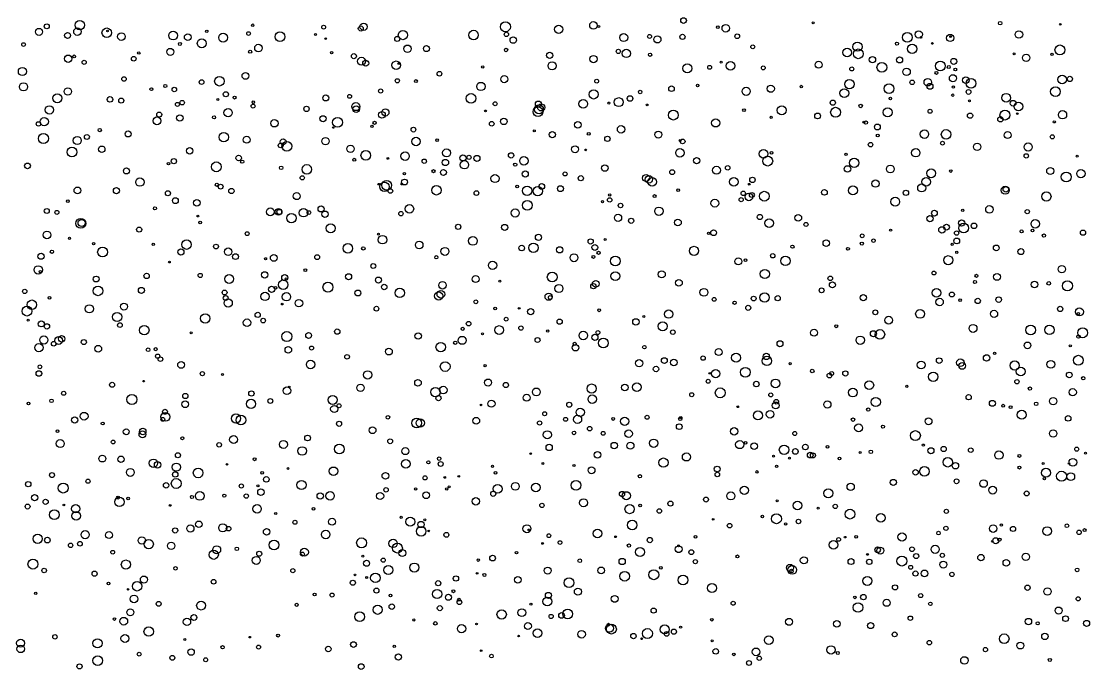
# Model space of a CAD drawing. Extents: x -296 to 296, y -196 to 196.
# Drawn here: x 82.3 to 295.1, y -56.9 to 71.4 of the extents above; entities that cross this region are included whole.
import ezdxf

# ---------------------------------------------------------------- set-up
doc = ezdxf.new("R2010")
doc.units = 0

msp = doc.modelspace()

# ---------------------------------------------------------------- linework, layer by layer
at = {"layer": 'MIX'}
for centre, radius in [((87.3954, 70.3877), 0.4942), ((93.9675, 70.6327), 0.9351), ((128.4122, 70.5988), 0.2555), ((142.5407, 70.2256), 0.3787), ((149.9372, 69.9625), 0.5036), ((150.4962, 70.3112), 0.7228), ((178.7472, 70.2938), 0.9822), ((189.3476, 69.8008), 0.8203), ((196.2635, 70.5729), 0.7507), ((197.303, 70.3411), 0.2125), ((214.2, 71.5434), 0.5647), ((221.0443, 70.2328), 0.2797), ((222.6179, 70.0069), 0.746), ((240.0376, 71.0737), 0.1927), ((277.2512, 71.0161), 0.3561), ((289.234, 70.7883), 0.1734), ((85.8588, 69.2789), 0.7106), ((91.5398, 68.5695), 0.5969), ((93.5, 69.3308), 0.7407), ((99.3319, 69.1248), 0.9369), ((99.4995, 69.4803), 0.1558), ((102.2622, 68.3364), 0.7476), ((112.5497, 68.5445), 0.87), ((115.4735, 68.2351), 0.6655), ((119.2613, 69.3864), 0.2526), ((122.5262, 68.1345), 0.891), ((127.5924, 68.9536), 0.37), ((133.8314, 68.328), 0.9613), ((140.9144, 68.7509), 0.1844), ((142.947, 67.9419), 0.1735), ((157.2062, 67.8797), 0.5028), ((158.3265, 68.6524), 0.9216), ((172.3882, 68.6508), 0.9526), ((178.9282, 68.7819), 0.4355), ((180.3033, 67.662), 0.6491), ((202.2906, 68.1621), 0.7947), ((207.4449, 68.3774), 0.3939), ((209.0001, 67.7844), 0.7088), ((213.9853, 68.2887), 0.5208), ((224.8968, 68.4137), 0.4604), ((258.7662, 68.1939), 0.9886), ((261.0415, 68.7841), 0.7266), ((261.5068, 68.1768), 0.1624), ((267.2991, 68.0709), 0.7213), ((267.3709, 68.3196), 0.1585), ((281.0049, 68.765), 0.7466), ((82.7763, 66.7602), 0.3715), ((111.9939, 65.3077), 0.7011), ((113.9007, 66.8769), 0.2992), ((118.2759, 66.9912), 0.8946), ((129.5466, 66.071), 0.7444), ((159.2463, 65.9322), 0.7391), ((163.0133, 65.9516), 0.6043), ((178.8752, 65.687), 0.3414), ((227.9855, 66.3006), 0.3882), ((246.7974, 65.1901), 0.8616), ((248.8335, 66.3355), 0.9175), ((256.6986, 66.9497), 0.311), ((259.735, 65.9096), 0.9072), ((263.7554, 66.9846), 0.1612), ((289.1546, 65.6913), 0.9842), ((91.6601, 63.9419), 0.7346), ((92.856, 64.394), 0.2894), ((104.7177, 63.9365), 0.4663), ((105.7215, 65.0846), 0.2536), ((127.9076, 65.3344), 0.3138), ((144.1208, 65.1481), 0.2278), ((148.5634, 64.4511), 0.5036), ((150.0772, 63.4433), 0.7888), ((187.5635, 64.6036), 0.6226), ((196.2698, 63.8723), 0.7192), ((201.2224, 65.392), 0.4253), ((202.8118, 64.9881), 0.8286), ((207.5389, 64.7409), 0.3389), ((248.9959, 64.9113), 0.9673), ((251.8293, 63.7512), 0.6321), ((257.2384, 63.688), 0.5983), ((268.0237, 63.4177), 0.6006), ((280.0167, 64.9003), 0.1919), ((282.4489, 64.1205), 0.7386), ((287.6031, 64.7905), 0.2358), ((82.553, 61.3856), 0.8138), ((94.8486, 63.2153), 0.407), ((150.9195, 63.0523), 0.5962), ((156.9656, 62.6379), 0.8499), ((157.4886, 62.9721), 0.1785), ((174.2065, 62.2983), 0.2215), ((188.0329, 62.5176), 0.8111), ((214.9662, 62.023), 0.8953), ((219.4012, 62.2296), 0.3817), ((221.6894, 63.2411), 0.1801), ((223.5401, 62.5346), 0.8635), ((230.0844, 62.1116), 0.3812), ((241.1043, 62.7497), 0.6768), ((247.7067, 61.904), 0.3931), ((253.6972, 62.2223), 0.9706), ((258.6182, 61.3394), 0.7427), ((265.3468, 62.5032), 0.9685), ((267.0204, 62.2846), 0.2993), ((268.3302, 61.8163), 0.271), ((102.7774, 59.9045), 0.4398), ((118.2368, 59.2855), 0.4606), ((121.7881, 59.4682), 0.96), ((126.9685, 60.5262), 0.6801), ((157.2118, 59.5499), 0.4131), ((160.9122, 59.486), 0.2879), ((165.607, 60.959), 0.4685), ((178.5102, 59.8752), 0.7035), ((196.9097, 59.4735), 0.3829), ((247.2427, 58.8734), 0.9232), ((259.7354, 59.2482), 0.4486), ((262.8327, 59.255), 0.7402), ((264.5637, 61.1224), 0.3018), ((267.8482, 60.0479), 0.7079), ((270.4212, 59.6753), 0.6626), ((271.4695, 59.0398), 0.97), ((289.592, 59.8084), 0.8724), ((291.1402, 59.9142), 0.5281), ((82.7792, 58.3401), 0.8153), ((91.6003, 57.408), 0.741), ((108.2254, 57.8772), 0.293), ((111.0002, 58.5039), 0.3031), ((112.8011, 57.8012), 0.4474), ((153.8879, 57.5112), 0.4115), ((173.8441, 58.4108), 0.8283), ((196.2941, 56.834), 0.913), ((205.5581, 57.3308), 0.3527), ((211.8148, 57.9667), 0.5553), ((217.0182, 58.6178), 0.2556), ((226.6721, 57.4484), 0.815), ((231.5725, 57.9722), 0.7194), ((237.6447, 58.4005), 0.244), ((246.212, 57.0873), 0.8849), ((255.1323, 57.9815), 0.9671), ((263.2774, 58.4403), 0.5862), ((267.9439, 58.3056), 0.2253), ((270.968, 57.3289), 0.4813), ((288.2712, 57.3919), 0.9665), ((89.4943, 56.0741), 0.8922), ((99.9817, 55.842), 0.5456), ((102.2314, 55.6045), 0.4987), ((114.3577, 55.1845), 0.4504), ((121.4551, 55.8391), 0.2002), ((123.0674, 56.8623), 0.5119), ((124.8058, 56.2119), 0.2906), ((128.5293, 55.2864), 0.2477), ((142.966, 56.1306), 0.5959), ((147.7176, 56.4462), 0.3767), ((171.8839, 56.0354), 0.9623), ((176.6852, 54.9678), 0.4023), ((185.3126, 54.9064), 0.6083), ((194.2356, 54.9663), 0.875), ((199.3305, 55.1043), 0.2192), ((201.3086, 55.293), 0.8963), ((203.5524, 56.0192), 0.5544), ((243.9318, 55.1873), 0.5119), ((255.3993, 56.0255), 0.2522), ((267.8083, 56.6848), 0.2342), ((271.127, 55.5645), 0.1865), ((278.4652, 56.1787), 0.8608), ((279.8266, 55.0771), 0.5759), ((87.9272, 53.7522), 0.8208), ((109.7919, 52.818), 0.4936), ((113.4219, 54.8544), 0.4017), ((123.5093, 53.1987), 0.8311), ((128.4842, 54.5163), 0.3872), ((139.1251, 53.9533), 0.5349), ((148.9361, 54.4075), 0.8054), ((149.0197, 53.8881), 0.6568), ((154.154, 52.7666), 0.6642), ((154.8449, 53.2365), 0.7057), ((174.7757, 53.5432), 0.1798), ((185.23, 53.387), 0.959), ((185.4228, 53.8655), 0.8866), ((185.8691, 54.2553), 0.715), ((206.9587, 54.7348), 0.1889), ((212.1791, 52.7144), 0.9801), ((226.2432, 53.7126), 0.2735), ((233.7607, 53.6793), 0.8888), ((244.4848, 53.2715), 0.9918), ((249.4865, 54.5374), 0.3589), ((254.8511, 53.2644), 0.9028), ((263.3016, 53.471), 0.4002), ((278.209, 52.729), 0.9932), ((280.8891, 54.4385), 0.8679), ((289.6737, 52.7872), 0.8268), ((85.7551, 50.9709), 0.4377), ((86.9008, 51.4119), 0.8172), ((109.3404, 51.573), 0.7782), ((113.8932, 52.1389), 0.6444), ((120.7179, 52.2651), 0.3139), ((132.7352, 51.0822), 0.7314), ((142.4247, 51.9811), 0.6156), ((145.3003, 51.266), 0.9822), ((152.681, 51.1808), 0.3202), ((175.9994, 50.9804), 0.4653), ((178.421, 51.4687), 0.6543), ((193.1664, 50.7868), 0.6533), ((220.6107, 51.1596), 0.8099), ((231.6524, 52.2702), 0.2096), ((240.8953, 52.5444), 0.5733), ((250.0989, 51.3196), 0.2136), ((250.5304, 51.2278), 0.3372), ((271.2634, 52.6079), 0.5254), ((277.2998, 51.8774), 0.5213), ((280.667, 53.0118), 0.1668), ((288.0416, 51.3518), 0.2055), ((86.7331, 48.0631), 0.9959), ((97.9557, 49.7306), 0.3191), ((103.6066, 48.9676), 0.5919), ((122.6537, 48.3259), 0.9467), ((144.4425, 50.2358), 0.1518), ((152.1605, 50.4671), 0.2241), ((160.4139, 49.8248), 0.4771), ((184.4922, 49.5631), 0.1945), ((188.0653, 48.839), 0.6178), ((195.3325, 48.9997), 0.2849), ((201.7677, 49.8825), 0.7385), ((209.1687, 48.8454), 0.6922), ((252.8029, 50.3484), 0.5785), ((252.8716, 48.6578), 0.285), ((262.1638, 48.9131), 0.8518), ((266.4846, 48.8808), 0.9472), ((278.7333, 48.7358), 0.6975), ((93.463, 47.6579), 0.8079), ((95.393, 48.3654), 0.4881), ((127.23, 47.8103), 0.6892), ((133.98, 46.673), 0.4727), ((134.4722, 47.3933), 0.5996), ((135.2139, 46.5102), 0.9724), ((142.8995, 47.537), 0.7328), ((160.932, 47.47), 0.8405), ((165.1261, 47.7168), 0.2525), ((199.0464, 47.9931), 0.5261), ((213.5613, 47.6825), 0.1947), ((214.0319, 47.4756), 0.4695), ((251.4477, 46.8183), 0.4521), ((265.7682, 47.1284), 0.3728), ((272.6736, 46.41), 0.7351), ((282.8318, 46.3523), 0.8097), ((287.6296, 48.3926), 0.4052), ((92.4238, 45.366), 0.9779), ((98.3428, 45.9054), 0.6522), ((115.8625, 45.6002), 0.6332), ((125.6152, 44.1732), 0.5429), ((147.8999, 45.9993), 0.7314), ((150.9352, 44.6941), 0.9634), ((158.7414, 44.5565), 0.848), ((167.0061, 45.1999), 0.7992), ((170.2716, 44.198), 0.6157), ((171.4714, 44.3159), 0.4111), ((173.0665, 44.0926), 0.5975), ((179.8632, 44.6951), 0.5318), ((192.6027, 45.9149), 0.6908), ((194.7201, 45.776), 0.1776), ((213.4844, 45.1994), 0.8403), ((230.1315, 44.9966), 0.8583), ((231.7113, 45.2012), 0.2858), ((246.5688, 44.9179), 0.2376), ((260.4335, 45.2268), 0.8482), ((282.4644, 44.6029), 0.4317), ((292.5797, 44.5399), 0.2164), ((83.5597, 42.6098), 0.5698), ((111.64, 43.0561), 0.2398), ((112.7159, 43.5434), 0.5184), ((121.182, 42.4127), 0.9786), ((126.3259, 43.4412), 0.3219), ((134.0698, 42.2115), 0.3529), ((139.1937, 41.9033), 0.9544), ((148.6375, 43.8364), 0.2913), ((155.3309, 44.0913), 0.1666), ((162.583, 43.5356), 0.4368), ((166.7901, 43.2793), 0.6271), ((170.5641, 42.8348), 0.8436), ((180.7032, 42.8497), 0.3286), ((182.4143, 43.6152), 0.8405), ((198.5177, 42.181), 0.65), ((216.8107, 43.6303), 0.6299), ((222.9967, 42.2136), 0.4394), ((230.9631, 43.5699), 0.9956), ((246.8557, 41.9948), 0.6523), ((248.1752, 43.2218), 0.9119), ((255.3991, 41.983), 0.7728), ((103.2648, 41.6044), 0.5961), ((138.2803, 40.2266), 0.4177), ((158.6193, 41.0683), 0.2411), ((164.4156, 41.5526), 0.3228), ((166.3942, 41.3016), 0.5879), ((176.6589, 40.0826), 0.802), ((182.689, 40.9905), 0.6069), ((190.6208, 40.9982), 0.4006), ((193.7486, 40.1492), 0.5098), ((206.7579, 40.1929), 0.7105), ((207.312, 39.9213), 0.7347), ((211.9484, 41.3471), 0.4824), ((220.7676, 41.7341), 0.794), ((263.5178, 41.1292), 0.887), ((267.405, 41.5832), 0.2624), ((287.2198, 41.5908), 0.701), ((290.4081, 40.3944), 0.9892), ((293.3266, 41.0638), 0.8259), ((93.5183, 37.7101), 0.6851), ((105.9516, 39.3868), 0.8357), ((121.271, 38.8455), 0.3187), ((122.0211, 38.4682), 0.4831), ((153.5057, 38.9491), 0.1733), ((154.6508, 38.4505), 0.9345), ((155.0798, 38.7383), 0.9757), ((158.1066, 38.9962), 0.1863), ((158.6529, 39.3934), 0.5792), ((165.0025, 37.742), 0.9348), ((181.0745, 38.5128), 0.2847), ((183.0555, 37.6474), 0.9402), ((185.1748, 37.5687), 0.9213), ((185.9654, 38.5007), 0.5753), ((189.6902, 38.0751), 0.5886), ((207.9594, 39.4464), 0.8681), ((224.2211, 39.446), 0.8551), ((227.2953, 38.9352), 0.1843), ((227.9277, 39.8127), 0.5411), ((247.9336, 37.715), 0.8948), ((252.4327, 39.0739), 0.7292), ((261.6334, 38.2135), 0.801), ((262.5396, 39.4296), 0.8543), ((278.2657, 37.764), 0.8062), ((278.378, 37.9428), 0.553), ((101.2703, 37.6607), 0.6117), ((111.5286, 37.1555), 0.5027), ((113.0138, 35.6844), 0.5846), ((124.1659, 37.6031), 0.5268), ((137.1782, 36.5927), 0.706), ((155.8349, 37.602), 0.455), ((172.9741, 37.1949), 0.4678), ((199.5031, 35.8309), 0.4433), ((199.5051, 36.8156), 0.2197), ((208.4261, 36.5805), 0.3), ((213.1472, 37.7518), 0.2633), ((225.6845, 35.8883), 0.4108), ((226.0863, 37.1372), 0.437), ((227.2107, 36.4312), 0.7585), ((227.8204, 36.8061), 0.489), ((230.2767, 36.574), 0.9703), ((242.2614, 37.331), 0.564), ((256.3584, 35.4797), 0.8853), ((258.4848, 37.2409), 0.5298), ((286.4717, 36.5113), 0.9104), ((87.4041, 33.6235), 0.5004), ((91.6015, 35.5899), 0.2872), ((108.9366, 34.1526), 0.3081), ((117.2791, 35.2404), 0.6657), ((131.9263, 33.4519), 0.7705), ((133.5356, 33.4603), 0.6335), ((138.535, 33.2717), 0.8401), ((142.0192, 34.0458), 0.6031), ((159.6129, 34.0646), 0.8518), ((183.087, 34.7529), 0.9598), ((198.0614, 35.4884), 0.2092), ((201.6614, 34.7126), 0.4435), ((209.3014, 33.575), 0.8272), ((220.4364, 35.1718), 0.7762), ((275.1217, 33.9485), 0.7437), ((89.4105, 33.351), 0.3987), ((94.177, 31.1548), 0.9821), ((94.3294, 31.2485), 0.7022), ((117.4827, 32.6169), 0.173), ((133.7272, 33.4389), 0.5048), ((136.1244, 32.2201), 0.9351), ((139.6111, 33.3043), 0.3706), ((142.7981, 32.9874), 0.6327), ((157.9309, 33.0878), 0.4393), ((180.6903, 33.2283), 0.8053), ((201.1581, 32.2519), 0.7204), ((203.7674, 31.6738), 0.5098), ((213.0838, 31.3325), 0.673), ((229.3937, 32.4274), 0.5289), ((231.2787, 31.2204), 0.8607), ((237.0498, 32.2713), 0.6738), ((263.2808, 32.0899), 0.6384), ((264.1692, 33.1888), 0.5685), ((269.7908, 33.7815), 0.2299), ((282.6544, 33.4874), 0.4177), ((284.2458, 31.0748), 0.8452), ((105.7942, 29.9275), 0.5058), ((117.9549, 31.3108), 0.2681), ((143.9285, 30.1732), 0.9111), ((169.3342, 30.4699), 0.5195), ((178.5933, 30.3463), 0.6141), ((220.2046, 29.2914), 0.5769), ((238.5894, 30.9468), 0.4058), ((255.4498, 29.8158), 0.2191), ((265.661, 29.8595), 0.6354), ((266.5677, 30.401), 0.5848), ((269.5762, 31.2164), 0.6261), ((269.9939, 30.2184), 0.9691), ((272.0583, 30.6677), 0.5541), ((281.5152, 29.574), 0.3011), ((283.6775, 29.7355), 0.2642), ((293.7534, 29.3178), 0.5135), ((87.4348, 28.8649), 0.7697), ((91.9417, 28.1758), 0.2053), ((115.2421, 26.9338), 0.945), ((127.3062, 29.1048), 0.3855), ((153.4338, 29.0306), 0.1891), ((154.2678, 27.914), 0.8489), ((172.266, 27.6578), 0.8682), ((185.3177, 28.3813), 0.6128), ((195.7017, 27.5668), 0.515), ((198.5899, 27.9476), 0.196), ((219.1905, 29.1914), 0.2258), ((242.625, 27.2213), 0.6362), ((249.7972, 28.6846), 0.3739), ((252.0245, 27.7247), 0.3448), ((268.6046, 27.6586), 0.5785), ((268.5819, 29.2249), 0.4224), ((285.9745, 28.7292), 0.336), ((88.4203, 25.5082), 0.3152), ((96.7362, 27.1174), 0.246), ((98.5073, 25.4517), 0.9807), ((108.616, 27.0119), 0.2383), ((114.1072, 25.4597), 0.6155), ((121.0967, 26.5407), 0.4774), ((123.5215, 25.5201), 0.7468), ((147.365, 26.184), 0.9489), ((150.4404, 26.1731), 0.3344), ((161.5685, 26.8545), 0.752), ((166.6981, 25.5825), 0.7985), ((181.9836, 26.2464), 0.5594), ((184.3206, 26.2995), 0.9426), ((189.5269, 25.8965), 0.6214), ((196.5403, 26.3658), 0.5937), ((197.2904, 25.2988), 0.318), ((216.3053, 25.6876), 0.903), ((235.882, 26.5154), 0.3238), ((246.9546, 26.0956), 0.287), ((249.7064, 27.1292), 0.3169), ((267.7014, 27.0026), 0.2257), ((268.6196, 25.3816), 0.223), ((276.4789, 26.27), 0.5814), ((281.3831, 25.5349), 0.5944), ((86.2566, 24.6119), 0.6039), ((111.8169, 23.4634), 0.1906), ((124.9792, 24.5404), 0.5797), ((130.9679, 24.1088), 0.2228), ((132.6111, 24.2913), 0.688), ((141.2591, 24.4373), 0.4839), ((164.9676, 24.4198), 0.3131), ((176.1667, 22.7963), 0.8276), ((192.3829, 24.3144), 0.7803), ((196.2686, 24.4883), 0.3053), ((200.6144, 23.6545), 0.9772), ((225.1116, 23.5843), 0.6839), ((226.5359, 23.8248), 0.2808), ((231.967, 24.7038), 0.4351), ((234.4912, 23.6755), 0.9328), ((266.9125, 23.827), 0.9039), ((85.7025, 21.8901), 0.8273), ((86.1465, 21.515), 0.2353), ((130.7975, 20.9046), 0.6271), ((138.8936, 21.8521), 0.2772), ((152.418, 22.6638), 0.483), ((188.0492, 20.4773), 0.9742), ((200.628, 20.6428), 0.8735), ((209.8737, 21.0073), 0.7037), ((230.3955, 21.087), 0.9148), ((264.0782, 21.274), 0.3746), ((289.548, 22.0333), 0.7408), ((97.2303, 20.0771), 0.5845), ((107.2886, 20.7017), 0.5347), ((117.957, 20.7917), 0.4195), ((123.7379, 20.0897), 0.8702), ((134.4821, 18.9498), 0.9448), ((134.7954, 20.3327), 0.6168), ((135.0941, 20.0896), 0.2459), ((143.4025, 18.4647), 0.9969), ((147.5106, 20.535), 0.6072), ((153.4567, 19.8783), 0.6045), ((166.2117, 18.8362), 0.7442), ((172.8072, 20.0686), 0.6814), ((177.6363, 19.6691), 0.1945), ((196.2521, 18.6644), 0.5278), ((196.7154, 19.1413), 0.6573), ((213.2893, 19.3343), 0.6698), ((243.4193, 20.2179), 0.4541), ((243.8491, 18.9216), 0.5953), ((272.2391, 19.486), 0.3104), ((272.5264, 20.7157), 0.3015), ((276.6281, 20.5065), 0.6864), ((284.1141, 18.9951), 0.6498), ((286.9333, 19.2175), 0.36), ((290.6489, 18.7258), 0.9937), ((83.0212, 17.6119), 0.4261), ((97.6056, 17.7097), 0.9436), ((106.2381, 17.8137), 0.5966), ((122.8148, 17.4074), 0.4856), ((130.8641, 16.6151), 0.835), ((132.1824, 18.0318), 0.6284), ((132.9672, 18.3134), 0.2652), ((135.1269, 16.5506), 0.8336), ((149.361, 17.2898), 0.5864), ((154.6031, 18.5004), 0.5419), ((157.6924, 17.3268), 0.9379), ((165.4408, 16.7023), 0.8277), ((165.8785, 17.0411), 0.7625), ((187.3369, 16.5566), 0.7124), ((189.3884, 18.1986), 0.8091), ((218.2639, 17.4235), 0.7817), ((230.3433, 16.4081), 0.9207), ((241.7008, 17.8324), 0.4847), ((264.5688, 17.3416), 0.8687), ((267.6481, 16.9964), 0.495), ((84.4345, 14.9675), 0.9387), ((87.9588, 16.3462), 0.2652), ((95.8864, 14.1497), 0.814), ((102.7633, 14.5821), 0.6951), ((123.0367, 16.2953), 0.4824), ((123.5328, 15.302), 0.8199), ((134.2912, 15.0834), 0.1612), ((137.6149, 15.273), 0.7486), ((172.8454, 15.5507), 0.378), ((187.6598, 16.4065), 0.3779), ((220.3066, 16.0211), 0.3825), ((224.3587, 15.3609), 0.3302), ((228.165, 16.1897), 0.4787), ((232.9588, 16.2606), 0.5214), ((249.9924, 16.3553), 0.6267), ((265.1953, 15.4998), 0.7382), ((269.2645, 15.8513), 0.2691), ((272.7919, 15.7212), 0.5261), ((276.965, 15.9804), 0.5542), ((83.4552, 13.6925), 0.9819), ((101.4108, 12.5215), 0.9153), ((118.9665, 12.2308), 0.937), ((129.4048, 12.9422), 0.5193), ((153.0521, 14.1665), 0.4793), ((176.6987, 14.2164), 0.279), ((181.477, 14.2455), 0.1788), ((183.7633, 13.5826), 0.6106), ((197.4132, 13.8501), 0.2856), ((206.3098, 12.5975), 0.1973), ((211.2449, 13.0906), 0.834), ((227.0896, 14.3381), 0.5061), ((252.4014, 13.4438), 0.489), ((261.2986, 13.1308), 0.8689), ((276.0368, 13.1326), 0.7226), ((289.2036, 14.1251), 0.5305), ((293.0373, 13.538), 0.7959), ((292.8418, 13.2041), 0.2438), ((83.6767, 11.8758), 0.2026), ((86.3028, 11.1499), 0.6011), ((87.4338, 10.6546), 0.5278), ((101.9732, 10.9067), 0.4669), ((106.812, 9.8988), 0.9558), ((127.2777, 11.3858), 0.7446), ((130.5016, 11.803), 0.4596), ((171.4003, 11.1849), 0.4569), ((177.4774, 9.9297), 0.8643), ((178.8896, 12.0827), 0.3851), ((181.818, 10.3096), 0.4193), ((189.5329, 11.595), 0.5132), ((204.7181, 11.5469), 0.6334), ((210.045, 10.669), 0.8764), ((244.6262, 10.6719), 0.2879), ((255.0658, 11.8831), 0.7766), ((271.8533, 10.2384), 0.7884), ((283.3132, 9.9113), 0.9691), ((287.0597, 9.9581), 0.9365), ((86.8231, 7.9457), 0.8129), ((89.7749, 7.8497), 0.7836), ((90.3617, 8.1768), 0.6359), ((116.1442, 9.3794), 0.2059), ((135.209, 8.62), 0.992), ((139.545, 8.8494), 0.5862), ((145.2502, 9.6122), 0.5391), ((161.3641, 8.7441), 0.6346), ((170.1159, 7.8734), 0.7956), ((170.2296, 10.1662), 0.3208), ((174.1784, 9.1585), 0.2094), ((187.1538, 9.7177), 0.2479), ((194.2465, 8.8425), 0.8568), ((196.549, 8.4715), 0.6096), ((197.1481, 9.4248), 0.3923), ((212.0665, 9.4988), 0.4493), ((240.2006, 9.387), 0.6931), ((249.3891, 7.9005), 0.8346), ((252.0201, 9.1741), 0.6083), ((253.305, 9.0526), 0.9554), ((292.8499, 8.6325), 0.3269), ((293.6915, 9.3709), 0.9863), ((85.8432, 6.4208), 0.8279), ((88.7791, 7.1923), 0.4517), ((94.7842, 7.5224), 0.5), ((97.6408, 6.1902), 0.687), ((109.094, 6.1071), 0.3105), ((135.5043, 5.9678), 0.6563), ((140.1296, 6.3428), 0.3978), ((165.8522, 6.5285), 0.9447), ((168.7412, 7.3942), 0.3459), ((185.1264, 7.9337), 0.4956), ((192.6758, 6.4002), 0.6467), ((192.529, 7.1767), 0.2996), ((198.237, 7.3402), 0.979), ((206.3995, 6.5218), 0.3552), ((233.412, 7.2063), 0.5942), ((282.6923, 6.8714), 0.6603), ((291.2261, 6.7784), 0.2151), ((107.5813, 6.0007), 0.3594), ((109.4854, 4.7211), 0.4306), ((110.0224, 4.1276), 0.4617), ((147.2022, 4.5856), 0.4628), ((155.5292, 5.6315), 0.6776), ((210.3819, 3.8392), 0.5819), ((218.0936, 4.3296), 0.4331), ((221.2068, 5.5377), 0.6917), ((224.6752, 4.4208), 0.8976), ((230.8001, 3.7912), 0.9399), ((230.6775, 4.6606), 0.6293), ((265.119, 3.8317), 0.557), ((274.5551, 4.3646), 0.6424), ((276.1563, 5.2615), 0.23), ((292.8245, 3.902), 0.9938), ((86.031, 2.596), 0.3682), ((114.1522, 2.9873), 0.6837), ((139.9428, 3.0665), 0.8371), ((166.7434, 2.6555), 0.9688), ((174.6802, 2.8288), 0.2095), ((205.3748, 3.3172), 0.7138), ((208.7282, 2.1662), 0.5486), ((212.2565, 3.4455), 0.6578), ((226.5222, 1.5251), 0.9722), ((235.4248, 3.2266), 0.2132), ((239.8295, 1.7654), 0.3639), ((261.518, 2.9633), 0.7784), ((269.3497, 3.4185), 0.7557), ((269.7001, 2.777), 0.6703), ((280.1335, 2.8681), 0.9077), ((281.3566, 1.6695), 0.8873), ((287.3596, 3.0837), 0.7792), ((85.8331, 1.2623), 0.5535), ((118.3912, 1.2308), 0.4098), ((122.4094, 1.0862), 0.1953), ((151.3058, 0.9884), 0.8418), ((161.3239, -0.6058), 0.6564), ((175.2812, -0.5304), 0.704), ((219.1116, -0.2775), 0.3925), ((219.431, 1.3011), 0.1836), ((220.6042, 1.2507), 0.8121), ((232.4983, -0.692), 0.8608), ((243.2688, 0.8598), 0.4705), ((243.7088, 1.2738), 0.3858), ((246.4289, 1.2841), 0.5117), ((263.9232, 0.621), 0.9421), ((280.5885, -0.3741), 0.4374), ((291.0181, 0.9759), 0.5662), ((293.8103, 0.3254), 0.3334), ((100.4092, -0.9797), 0.5012), ((106.6828, -0.2567), 0.155), ((135.2241, -2.1674), 0.7638), ((135.6817, -1.4164), 0.1583), ((149.8951, -1.5742), 0.7312), ((164.7919, -2.4274), 0.9362), ((166.3563, -2.0297), 0.7629), ((178.8257, -1.0281), 0.5141), ((184.8991, -2.4037), 0.7827), ((195.9058, -1.7323), 0.916), ((202.5052, -1.5239), 0.6538), ((204.9215, -1.4361), 0.8538), ((221.5109, -2.5805), 0.979), ((228.6989, -0.8403), 0.5517), ((247.9059, -2.5267), 0.8739), ((251.1839, -1.0535), 0.885), ((258.6807, -1.2942), 0.2104), ((283.1809, -1.7288), 0.3356), ((291.7088, -2.4721), 0.7233), ((88.3495, -4.1596), 0.3474), ((90.7667, -2.6624), 0.3996), ((104.3555, -3.9116), 0.9952), ((114.9634, -4.8535), 0.6707), ((114.9931, -3.2007), 0.5203), ((128.073, -4.7875), 0.9219), ((128.1514, -2.7139), 0.5366), ((131.9216, -4.2034), 0.4822), ((144.3311, -3.9837), 0.9022), ((165.3955, -3.6273), 0.5175), ((175.9623, -4.7491), 0.7053), ((182.9697, -3.551), 0.6906), ((196.0185, -3.8423), 0.8366), ((215.8319, -2.9553), 0.399), ((231.5727, -2.9949), 0.3938), ((232.6703, -4.3389), 0.4642), ((242.8483, -4.9089), 0.7164), ((252.4827, -4.4065), 0.9224), ((270.9811, -3.4517), 0.5241), ((275.7067, -4.6686), 0.5941), ((287.8166, -4.236), 0.7129), ((83.7474, -4.7066), 0.2781), ((110.9441, -6.3531), 0.4908), ((144.6384, -5.7899), 0.7028), ((145.6049, -5.1561), 0.3932), ((173.8829, -4.9903), 0.1556), ((186.5449, -6.7385), 0.3901), ((191.4561, -4.9441), 0.5065), ((193.6379, -6.4543), 0.823), ((224.9993, -5.3539), 0.1745), ((229.0325, -7.0858), 0.8946), ((231.4247, -6.8561), 0.7501), ((232.5544, -5.0928), 0.6808), ((250.991, -5.9046), 0.325), ((277.8562, -5.1483), 0.2907), ((279.3354, -5.4358), 0.2836), ((281.56, -6.9408), 0.89), ((284.4325, -4.7679), 0.3563), ((92.9657, -7.9885), 0.6189), ((94.8474, -7.2319), 0.7683), ((98.5332, -8.6868), 0.2923), ((111.0196, -7.3633), 0.8866), ((110.5198, -7.8696), 0.3804), ((125.0783, -7.6901), 0.909), ((126.0584, -7.9991), 0.9658), ((145.6077, -8.7488), 0.5174), ((155.3307, -7.4559), 0.3598), ((161.0552, -8.5997), 0.9741), ((161.7678, -8.5818), 0.8375), ((172.9239, -8.1418), 0.6823), ((185.5338, -8.5822), 0.4273), ((190.7181, -7.8585), 0.3881), ((193.1029, -7.8695), 0.8162), ((200.1898, -7.7809), 0.28), ((202.4822, -8.2481), 0.831), ((206.9568, -7.4519), 0.3948), ((213.5477, -7.7493), 0.341), ((213.6472, -7.5222), 0.2614), ((247.9385, -7.9148), 0.3475), ((262.9871, -8.2346), 0.6845), ((290.7932, -7.6722), 0.5559), ((89.5363, -10.215), 0.2699), ((103.2242, -10.3276), 0.5818), ((106.4476, -10.85), 0.6786), ((106.5077, -10.2879), 0.6538), ((152.2892, -10.0295), 0.6662), ((187.0773, -10.9306), 0.8099), ((192.3932, -10.5555), 0.359), ((195.502, -9.7178), 0.4507), ((198.2001, -10.6497), 0.3885), ((203.2675, -10.71), 0.7437), ((213.3569, -9.312), 0.5697), ((224.2782, -10.2502), 0.737), ((236.3616, -10.6754), 0.3988), ((249.0696, -9.5545), 0.7861), ((253.9188, -9.3069), 0.3009), ((260.371, -11.0955), 0.9955), ((287.8094, -10.6834), 0.7249), ((90.0793, -12.6817), 0.7999), ((100.605, -12.3694), 0.3723), ((114.398, -11.6195), 0.2857), ((121.7409, -12.9236), 0.4506), ((124.5999, -11.8768), 0.7803), ((134.5304, -12.8521), 0.8108), ((139.3332, -11.5708), 0.5712), ((155.7884, -12.222), 0.4838), ((200.4036, -13.0667), 0.629), ((203.6346, -13.1134), 0.6952), ((208.2563, -12.624), 0.8401), ((225.4, -12.8805), 0.8138), ((226.5639, -12.5422), 0.2606), ((228.2814, -13.1801), 0.6555), ((113.5241, -15.0104), 0.5141), ((138.2564, -14.1571), 0.8503), ((145.6729, -13.7731), 0.9769), ((158.8037, -14.1742), 0.7141), ((183.7714, -14.6861), 0.1535), ((187.4406, -13.4545), 0.6227), ((197.078, -14.9307), 0.6751), ((214.7795, -15.3384), 0.8117), ((234.2179, -13.9179), 0.9369), ((236.4789, -14.2491), 0.5581), ((238.4642, -13.3648), 0.5606), ((239.4467, -14.9778), 0.5677), ((239.9717, -15.0381), 0.4926), ((242.8936, -13.3388), 0.264), ((249.3594, -14.4561), 0.1971), ((251.5066, -14.3215), 0.3533), ((261.9577, -12.9689), 0.2021), ((263.4746, -14.1063), 0.5979), ((266.0056, -13.7645), 0.525), ((271.4023, -13.9991), 0.4589), ((277.0038, -14.9781), 0.8365), ((281.0859, -15.1298), 0.2958), ((292.505, -13.7879), 0.4032), ((294.2671, -14.5952), 0.1903), ((98.4663, -15.6813), 0.6653), ((102.172, -15.7994), 0.6311), ((108.6335, -16.5974), 0.8375), ((109.464, -16.9099), 0.6407), ((113.202, -17.3689), 0.8165), ((123.293, -16.8352), 0.1547), ((128.779, -15.7945), 0.2952), ((158.882, -16.7082), 0.8543), ((163.3977, -16.4217), 0.3156), ((165.5353, -15.6786), 0.3461), ((165.837, -16.7408), 0.4957), ((176.1747, -17.2112), 0.2034), ((186.2166, -16.6587), 0.1886), ((192.3704, -17.0449), 0.2281), ((210.209, -16.4762), 0.9241), ((232.1425, -15.1831), 0.1878), ((232.7415, -17.2232), 0.2182), ((235.2843, -15.5806), 0.1796), ((245.2714, -15.6444), 0.2806), ((266.8282, -16.4017), 0.9446), ((268.3518, -17.0935), 0.6377), ((285.8094, -16.6417), 0.1793), ((290.9714, -16.6404), 0.1579), ((291.7333, -16.4066), 0.7665), ((88.4473, -18.9445), 0.4981), ((104.0416, -18.4275), 0.7899), ((112.9857, -18.8347), 0.5424), ((117.5453, -18.5128), 0.9659), ((130.2973, -18.5009), 0.2771), ((135.436, -17.6379), 0.1735), ((144.5042, -18.1798), 0.8349), ((154.8279, -19.1017), 0.6599), ((162.7325, -19.512), 0.4086), ((169.4487, -19.2093), 0.162), ((176.7537, -18.5191), 0.2621), ((195.8863, -18.0059), 0.6849), ((205.5184, -19.1929), 0.3383), ((220.9065, -17.7418), 0.5701), ((220.93, -18.8233), 0.4463), ((228.8269, -18.3301), 0.2557), ((260.4156, -18.3961), 0.545), ((262.1797, -18.2187), 0.9586), ((281.0991, -17.4669), 0.296), ((286.3716, -18.4914), 0.8889), ((289.4758, -19.1834), 0.9897), ((291.3246, -19.2605), 0.7688), ((83.7062, -20.763), 0.533), ((90.6814, -21.5278), 0.9961), ((95.6147, -20.1704), 0.4207), ((111.1675, -20.9927), 0.5507), ((113.1794, -20.6299), 0.98), ((126.1505, -21.1307), 0.4116), ((129.4554, -21.0883), 0.2035), ((131.1184, -19.804), 0.5685), ((138.1253, -20.9246), 0.9055), ((166.6509, -19.429), 0.1717), ((167.5261, -21.2902), 0.187), ((177.2037, -21.692), 0.8869), ((180.7147, -21.2044), 0.7688), ((184.7876, -21.4222), 0.8484), ((192.8035, -20.9943), 0.9617), ((226.2998, -21.9997), 0.817), ((247.4885, -21.3081), 0.7252), ((255.9814, -20.4216), 0.6165), ((268.5766, -20.1841), 0.4809), ((273.959, -20.6504), 0.7381), ((275.7486, -21.9491), 0.7742), ((286.0575, -19.6695), 0.2368), ((84.9827, -23.4592), 0.6183), ((101.8738, -24.2866), 0.9233), ((101.5938, -23.4415), 0.2877), ((103.5821, -23.6114), 0.2686), ((116.3074, -23.3129), 0.311), ((117.8658, -23.1109), 0.8686), ((122.7591, -23.0477), 0.2896), ((127.1277, -23.1441), 0.4298), ((130.0567, -22.3635), 0.6543), ((141.8521, -23.124), 0.635), ((143.8118, -23.0675), 0.8526), ((153.7921, -23.1222), 0.7044), ((154.9694, -21.8927), 0.4457), ((160.8485, -21.7231), 0.2487), ((162.9602, -22.9671), 0.6703), ((167.05, -21.7186), 0.2311), ((176.3118, -22.6764), 0.5102), ((201.9558, -22.7302), 0.5205), ((202.8141, -23.0642), 0.8069), ((218.6748, -23.8286), 0.4877), ((223.6241, -23.1039), 0.8011), ((243.0419, -22.5805), 0.8965), ((282.5345, -22.6172), 0.4964), ((83.5825, -25.2209), 0.4858), ((87.1786, -24.2831), 0.5095), ((90.812, -24.8999), 0.1599), ((93.1452, -25.6568), 0.8144), ((111.9696, -24.9817), 0.1923), ((129.2778, -25.6777), 0.8423), ((140.513, -25.6727), 0.2696), ((172.8335, -24.1793), 0.7342), ((186.0015, -24.9907), 0.4361), ((194.298, -24.4682), 0.8032), ((203.4651, -25.7225), 0.9168), ((205.5375, -25.0174), 0.2652), ((211.5942, -24.631), 0.497), ((232.8498, -24.0761), 0.1895), ((236.9219, -25.0136), 0.8569), ((241.0357, -25.5213), 0.19), ((244.4137, -25.185), 0.4274), ((88.9222, -26.8368), 0.965), ((93.2433, -27.089), 0.8544), ((132.994, -26.6091), 0.214), ((144.2214, -28.2392), 0.6977), ((157.9684, -27.3651), 0.2107), ((159.7783, -28.2365), 0.8926), ((209.3841, -26.1077), 0.459), ((220.1124, -27.7593), 0.1566), ((229.8983, -27.1933), 0.2606), ((232.7107, -27.6513), 0.9815), ((247.3705, -26.7297), 0.9729), ((253.5059, -27.483), 0.8611), ((266.5402, -26.1719), 0.4085), ((112.9686, -29.9708), 0.5142), ((115.9992, -29.5925), 0.7135), ((117.677, -28.7511), 0.6512), ((122.4539, -29.4569), 0.8027), ((123.6093, -29.6243), 0.4579), ((131.1793, -30.2608), 0.6388), ((136.8205, -28.3465), 0.406), ((161.9621, -30.1413), 0.9554), ((161.9114, -28.7882), 0.6242), ((162.7085, -27.8805), 0.1914), ((183.0239, -29.6402), 0.7962), ((183.3941, -29.8695), 0.1705), ((197.0845, -30.5964), 0.8728), ((203.9863, -28.8966), 0.9506), ((223.3768, -29.0262), 0.4589), ((234.537, -28.6857), 0.2365), ((237.0873, -28.1816), 0.4451), ((266.4495, -29.5613), 0.4235), ((275.8606, -29.6062), 0.7522), ((277.5201, -28.897), 0.2305), ((279.8168, -29.6834), 0.5082), ((286.5965, -30.0925), 0.8593), ((290.5452, -29.0313), 0.3681), ((294.064, -29.902), 0.2914), ((85.5842, -31.6307), 0.9186), ((87.5195, -31.9019), 0.5577), ((95.0501, -30.8242), 0.8235), ((99.8041, -30.8881), 0.6868), ((106.3138, -31.9701), 0.732), ((107.7083, -32.6928), 0.9192), ((132.6721, -32.8704), 0.968), ((142.9462, -30.795), 0.8562), ((150.0932, -32.4481), 0.9829), ((156.3553, -32.5561), 0.8365), ((163.452, -30.0826), 0.1784), ((166.9813, -30.8422), 0.4896), ((187.3953, -31.0256), 0.3728), ((200.6672, -31.2395), 0.1619), ((207.4823, -31.884), 0.5255), ((216.5945, -31.2311), 0.2731), ((245.0861, -31.7586), 0.3729), ((246.3814, -31.3142), 0.156), ((248.5829, -31.2678), 0.2702), ((257.7175, -31.2718), 0.8199), ((264.9751, -30.5025), 0.3613), ((276.3909, -32.0245), 0.6058), ((277.1168, -31.8051), 0.3238), ((292.9821, -30.3502), 0.4357), ((92.1439, -32.9363), 0.447), ((94.0048, -32.6221), 0.4644), ((100.5314, -34.3067), 0.3707), ((112.1762, -33.0319), 0.7457), ((120.6437, -34.8071), 0.9241), ((121.2364, -33.8296), 0.7936), ((125.2508, -33.6398), 0.3384), ((138.7012, -34.2964), 0.7885), ((157.2305, -33.4927), 0.9839), ((158.2043, -34.4672), 0.6876), ((186.1449, -32.5489), 0.1859), ((189.6032, -32.3827), 0.3701), ((203.3255, -32.9958), 0.3303), ((205.543, -34.2718), 0.8934), ((213.2352, -33.7238), 0.669), ((213.2274, -33.0552), 0.1876), ((215.7519, -34.3033), 0.4794), ((244.0631, -32.8341), 0.846), ((252.861, -33.8291), 0.5575), ((253.3827, -33.9947), 0.6797), ((259.7066, -33.7153), 0.4608), ((264.3198, -33.7316), 0.8141), ((275.6829, -32.1267), 0.1612), ((84.6518, -36.6829), 0.9921), ((103.1537, -36.7671), 0.9084), ((129.1166, -35.947), 0.7836), ((129.6991, -34.611), 0.4992), ((138.3118, -34.6842), 0.3846), ((150.3324, -35.0722), 0.1948), ((151.0782, -36.5095), 0.6023), ((154.4008, -35.8953), 0.4155), ((173.3397, -35.8906), 0.2385), ((176.1787, -35.4909), 0.5664), ((180.933, -34.3954), 0.2539), ((193.5275, -36.022), 0.3679), ((201.9815, -36.1648), 0.62), ((216.5549, -36.1933), 0.4134), ((224.9458, -35.1545), 0.3019), ((238.1648, -35.9246), 0.7013), ((247.5552, -36.1769), 0.5901), ((250.8391, -34.7428), 0.1783), ((251.199, -36.2276), 0.5265), ((257.6903, -36.0626), 0.9925), ((260.5328, -35.0877), 0.5071), ((265.9199, -36.7827), 0.6951), ((265.7277, -34.9424), 0.4158), ((273.4388, -35.3916), 0.6487), ((278.4828, -36.4392), 0.6575), ((282.3509, -35.2231), 0.7334), ((86.8766, -37.9529), 0.4405), ((96.9245, -38.584), 0.5147), ((113.0414, -37.5128), 0.341), ((136.4016, -37.9729), 0.4118), ((155.4081, -37.855), 0.8972), ((160.5996, -37.3603), 0.9013), ((187.1519, -37.9719), 0.6812), ((197.8115, -37.9329), 0.6723), ((202.4819, -39.0915), 0.9621), ((208.2799, -38.782), 0.9961), ((209.6889, -37.424), 0.2742), ((235.4055, -37.4339), 0.7019), ((235.8559, -37.8331), 0.873), ((235.6847, -38.0741), 0.3574), ((259.4389, -37.3063), 0.383), ((260.3896, -38.5635), 0.5164), ((262.1847, -38.5372), 0.6736), ((292.5801, -37.8207), 0.3628), ((99.6908, -40.5319), 0.263), ((105.3907, -41.094), 0.9448), ((106.7491, -39.7623), 0.7116), ((120.6198, -40.1822), 0.4592), ((148.3524, -40.3834), 0.501), ((148.785, -38.831), 0.1689), ((151.1037, -39.3648), 0.1948), ((152.8394, -39.4158), 0.9471), ((165.3517, -40.4779), 0.518), ((168.8834, -39.548), 0.5318), ((173.0949, -38.5094), 0.1711), ((174.5512, -38.8447), 0.2858), ((181.2065, -39.8238), 0.6519), ((191.4064, -40.3761), 0.9601), ((214.1062, -39.8582), 0.9691), ((250.8039, -40.0243), 0.8953), ((267.6466, -38.7338), 0.4395), ((85.191, -42.4983), 0.239), ((103.599, -41.7045), 0.1501), ((140.7394, -42.7456), 0.2778), ((144.2254, -42.8359), 0.4031), ((153.0531, -41.9431), 0.5063), ((165.1282, -42.6392), 0.9185), ((168.3924, -42.0722), 0.299), ((187.2984, -42.9012), 0.6018), ((193.1738, -42.1623), 0.7061), ((219.867, -41.4422), 0.8761), ((256.3176, -41.3089), 0.5067), ((261.4287, -42.948), 0.4017), ((282.7015, -41.3815), 0.5275), ((286.6796, -42.1307), 0.7496), ((104.7787, -43.6131), 0.7636), ((109.6896, -44.5922), 0.4838), ((118.1302, -44.9365), 0.8814), ((137.1659, -44.795), 0.3082), ((156.1078, -45.1548), 0.5497), ((155.8565, -42.922), 0.2495), ((167.394, -43.2746), 0.6026), ((169.5775, -44.2699), 0.4614), ((169.4934, -43.7655), 0.274), ((183.8263, -44.6632), 0.1969), ((187.0823, -44.1321), 0.8698), ((200.4911, -43.6045), 0.6763), ((224.0809, -44.4661), 0.4054), ((248.9599, -45.3138), 0.9565), ((248.3458, -43.3006), 0.2694), ((250.0277, -43.2483), 0.5497), ((254.6566, -44.367), 0.7079), ((263.3646, -44.5835), 0.3468), ((292.7858, -43.5972), 0.4063), ((104.0413, -46.2775), 0.6733), ((116.6968, -47.3119), 0.5846), ((149.7093, -47.1525), 0.9847), ((153.2911, -45.7567), 0.9218), ((165.6747, -45.4554), 0.5031), ((177.9894, -46.6917), 0.9336), ((182.0088, -46.3364), 0.7753), ((187.8377, -47.1024), 0.4209), ((189.9088, -46.8972), 0.5631), ((191.1424, -46.6053), 0.9608), ((208.2507, -45.9367), 0.512), ((288.8905, -45.9212), 0.6952), ((100.8601, -47.614), 0.2661), ((102.7405, -48.0469), 0.7691), ((115.3241, -48.1857), 0.7312), ((160.5113, -47.8056), 0.2041), ((164.7696, -48.4753), 0.3438), ((169.9984, -49.5352), 0.8246), ((172.9964, -48.5961), 0.17), ((183.2078, -49.0071), 0.6883), ((199.4555, -49.459), 0.7926), ((199.8422, -49.6163), 0.982), ((199.2429, -48.7356), 0.2775), ((210.4416, -49.6846), 0.896), ((219.8571, -47.745), 0.2637), ((235.2226, -48.1756), 0.6892), ((244.7228, -48.5593), 0.6523), ((251.4683, -48.9226), 0.6071), ((259.3741, -47.4539), 0.4421), ((282.892, -48.1094), 0.632), ((284.7324, -48.4574), 0.3116), ((290.2858, -47.5383), 0.5725), ((294.4714, -48.4868), 0.6029), ((89.0309, -51.1653), 0.4428), ((102.9614, -51.4929), 0.7815), ((107.6964, -50.1049), 0.9354), ((133.4599, -50.8986), 0.2957), ((181.3664, -50.9931), 0.1743), ((185.1291, -50.4195), 0.8548), ((193.9083, -50.6372), 0.7528), ((204.2278, -51.0049), 0.5432), ((207.0203, -50.4959), 0.9845), ((210.8411, -50.5799), 0.4716), ((212.286, -50.132), 0.5083), ((213.6313, -49.2217), 0.2146), ((231.165, -51.8339), 0.8681), ((256.2414, -50.6733), 0.4877), ((278.0582, -51.5434), 0.9657), ((286.1608, -51.0749), 0.631), ((82.1927, -52.4175), 0.7868), ((82.2216, -53.5534), 0.754), ((97.5065, -52.4498), 0.9268), ((114.91, -51.6748), 0.2025), ((122.4092, -53.2196), 0.3282), ((127.8251, -51.223), 0.1639), ((129.5797, -53.1957), 0.3915), ((143.4586, -53.5796), 0.5466), ((148.4842, -52.6906), 0.5661), ((156.6046, -53.0294), 0.2226), ((205.8628, -51.548), 0.1608), ((219.9192, -51.9501), 0.2027), ((243.5723, -53.7584), 0.8375), ((263.154, -52.3103), 0.4532), ((281.2627, -52.9027), 0.6769), ((97.5563, -55.9018), 0.9657), ((105.7913, -54.6073), 0.3795), ((112.4043, -55.3417), 0.4837), ((116.1492, -54.1957), 0.6309), ((157.4207, -55.1876), 0.627), ((173.9136, -53.9302), 0.1527), ((175.9524, -54.9983), 0.3629), ((220.6231, -54.0522), 0.5524), ((224.214, -54.6592), 0.2491), ((228.651, -54.1575), 0.7719), ((229.2742, -55.415), 0.4288), ((244.9203, -54.3719), 0.2882), ((270.1497, -55.861), 0.7539), ((274.3322, -53.6866), 0.4259), ((93.9255, -57.0437), 0.5175), ((119.0494, -55.7274), 0.388), ((150.0215, -57.0837), 0.5654), ((227.2442, -56.3647), 0.4921), ((287.1477, -55.7657), 0.3047)]:
    msp.add_circle(centre, radius, dxfattribs=at)

doc.saveas('drawing.dxf')
